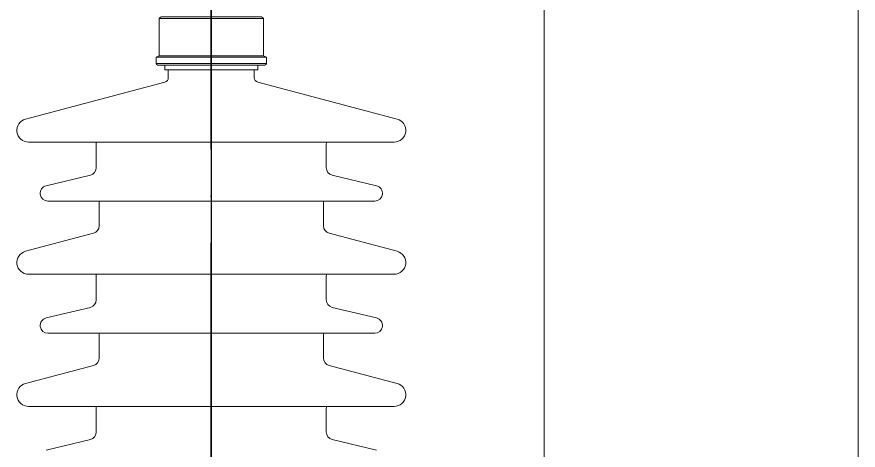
# Model space of a CAD drawing. Header units: millimetres. Extents: x 51507 to 66627, y -17810 to -7118.
# Drawn here: x 57142 to 57684, y -8875 to -8596 of the extents above; entities that cross this region are included whole.
import ezdxf

# ---------------------------------------------------------------- set-up
doc = ezdxf.new("R2010")
doc.units = ezdxf.units.MM
doc.header["$LTSCALE"] = 10
doc.linetypes.add('ACAD_ISO04W100', pattern=[30, 24, -3, 0, -3])
doc.layers.get('0').update_dxf_attribs({"color": 1, "linetype": 'ACAD_ISO04W100', "lineweight": 25})
doc.layers.get('Defpoints').update_dxf_attribs({"lineweight": 25})
doc.layers.add('粗实线', color=4, linetype='Continuous', lineweight=18)

msp = doc.modelspace()

# ---------------------------------------------------------------- linework, layer by layer
msp.add_line((57267.409, -10782.112), (57267.409, -8326.656))
at = {"layer": 'Defpoints'}
msp.add_line((57267.409, -7118.116), (57267.409, -17810.116), dxfattribs=at)
at = {"layer": '粗实线'}
for p, q in [((57481.704, -8548.112), (57481.704, -9228.112)), ((57683.704, -8548.112), (57683.704, -9228.112)), ((57233.909, -8597.088), (57233.909, -8621.112)), ((57233.909, -8597.088), (57267.409, -8597.088)), ((57235.054, -8596.112), (57267.409, -8596.112)), ((57267.409, -8596.112), (57299.764, -8596.112)), ((57267.409, -8597.088), (57300.909, -8597.088)), ((57300.909, -8621.112), (57300.909, -8597.088)), ((57233.909, -8621.112), (57231.909, -8622.112)), ((57231.909, -8622.112), (57231.909, -8626.135)), ((57231.909, -8622.112), (57267.409, -8622.112)), ((57233.909, -8621.112), (57267.409, -8621.112)), ((57267.409, -8621.112), (57300.909, -8621.112)), ((57267.409, -8622.112), (57302.909, -8622.112)), ((57302.909, -8622.112), (57300.909, -8621.112)), ((57302.909, -8626.135), (57302.909, -8622.112)), ((57231.909, -8626.135), (57267.409, -8626.135)), ((57233.054, -8627.111), (57267.409, -8627.111)), ((57237.409, -8627.111), (57237.409, -8630.112)), ((57267.409, -8630.112), (57237.409, -8630.112)), ((57239.741, -8630.112), (57239.741, -8635.246)), ((57267.409, -8626.135), (57302.909, -8626.135)), ((57267.409, -8627.111), (57301.764, -8627.111)), ((57297.409, -8630.112), (57267.409, -8630.112)), ((57295.077, -8635.246), (57295.077, -8630.112)), ((57297.409, -8630.112), (57297.409, -8627.111)), ((57237.508, -8638.146), (57147.824, -8661.861)), ((57386.994, -8661.861), (57297.31, -8638.146)), ((57149.741, -8676.611), (57385.076, -8676.611)), ((57193.4, -8678.043), (57193.4, -8693.043)), ((57341.418, -8693.043), (57341.418, -8678.043)), ((57189.568, -8697.905), (57161.073, -8704.75)), ((57373.744, -8704.75), (57345.25, -8697.905)), ((57162.241, -8714.611), (57372.576, -8714.611)), ((57195.241, -8716.269), (57195.241, -8730.473)), ((57339.576, -8730.473), (57339.576, -8716.269)), ((57191.519, -8735.307), (57147.824, -8746.861)), ((57386.994, -8746.861), (57343.298, -8735.307)), ((57149.741, -8761.611), (57385.076, -8761.611)), ((57193.4, -8763.043), (57193.4, -8778.043)), ((57341.418, -8778.043), (57341.418, -8763.043)), ((57189.568, -8782.905), (57161.073, -8789.75)), ((57373.744, -8789.75), (57345.25, -8782.905)), ((57162.241, -8799.611), (57372.576, -8799.611)), ((57195.241, -8801.269), (57195.241, -8815.473)), ((57339.576, -8815.473), (57339.576, -8801.269)), ((57191.519, -8820.307), (57147.824, -8831.861)), ((57386.994, -8831.861), (57343.298, -8820.307)), ((57149.741, -8846.611), (57385.076, -8846.611)), ((57193.4, -8848.043), (57193.4, -8863.043)), ((57341.418, -8863.043), (57341.418, -8848.043)), ((57189.568, -8867.905), (57161.073, -8874.75)), ((57373.744, -8874.75), (57345.25, -8867.905))]:
    msp.add_line(p, q, dxfattribs=at)
for points in [[(57193.19, -8676.611), (57193.304, -8677.068), (57193.4, -8678.043)], [(57341.418, -8678.043), (57341.514, -8677.068), (57341.627, -8676.611)], [(57194.959, -8714.611), (57195.145, -8715.293), (57195.241, -8716.269)], [(57339.576, -8716.269), (57339.673, -8715.293), (57339.859, -8714.611)], [(57193.19, -8761.611), (57193.304, -8762.068), (57193.4, -8763.043)], [(57341.418, -8763.043), (57341.514, -8762.068), (57341.627, -8761.611)], [(57194.959, -8799.611), (57195.145, -8800.293), (57195.241, -8801.269)], [(57339.576, -8801.269), (57339.673, -8800.293), (57339.859, -8799.611)], [(57193.19, -8846.611), (57193.304, -8847.068), (57193.4, -8848.043)], [(57341.418, -8848.043), (57341.514, -8847.068), (57341.627, -8846.611)]]:
    msp.add_lwpolyline(points, dxfattribs=at)
for centre, radius, start, end in [((57235.66, -8597.982), 1.966, 107.97757, 152.97757), ((57299.157, -8597.982), 1.966, 27.02243, 72.02243), ((57233.66, -8625.241), 1.966, 207.02243, 252.02243), ((57301.157, -8625.241), 1.966, 287.97757, 332.97757), ((57236.741, -8635.246), 3, 284.81144, 0), ((57298.077, -8635.246), 3, 180, 255.18856), ((57149.741, -8669.111), 7.5, 104.81144, 270), ((57385.076, -8669.111), 7.5, 270, 75.18856), ((57188.4, -8693.043), 5, 283.50795, 360), ((57346.418, -8693.043), 5, 180, 256.49205), ((57162.241, -8709.611), 5, 103.50795, 270), ((57372.576, -8709.611), 5, 270, 76.49205), ((57190.241, -8730.473), 5, 284.81144, 0), ((57344.576, -8730.473), 5, 180, 255.18856), ((57149.741, -8754.111), 7.5, 104.81144, 270), ((57385.076, -8754.111), 7.5, 270, 75.18856), ((57188.4, -8778.043), 5, 283.50795, 0), ((57346.418, -8778.043), 5, 180, 256.49205), ((57162.241, -8794.611), 5, 103.50795, 270), ((57372.576, -8794.611), 5, 270, 76.49205), ((57190.241, -8815.473), 5, 284.81144, 0), ((57344.576, -8815.473), 5, 180, 255.18856), ((57149.741, -8839.111), 7.5, 104.81144, 270), ((57385.076, -8839.111), 7.5, 270, 75.18856), ((57188.4, -8863.043), 5, 283.50795, 0), ((57346.418, -8863.043), 5, 180, 256.49205)]:
    msp.add_arc(centre, radius, start, end, dxfattribs=at)

doc.saveas('drawing.dxf')
